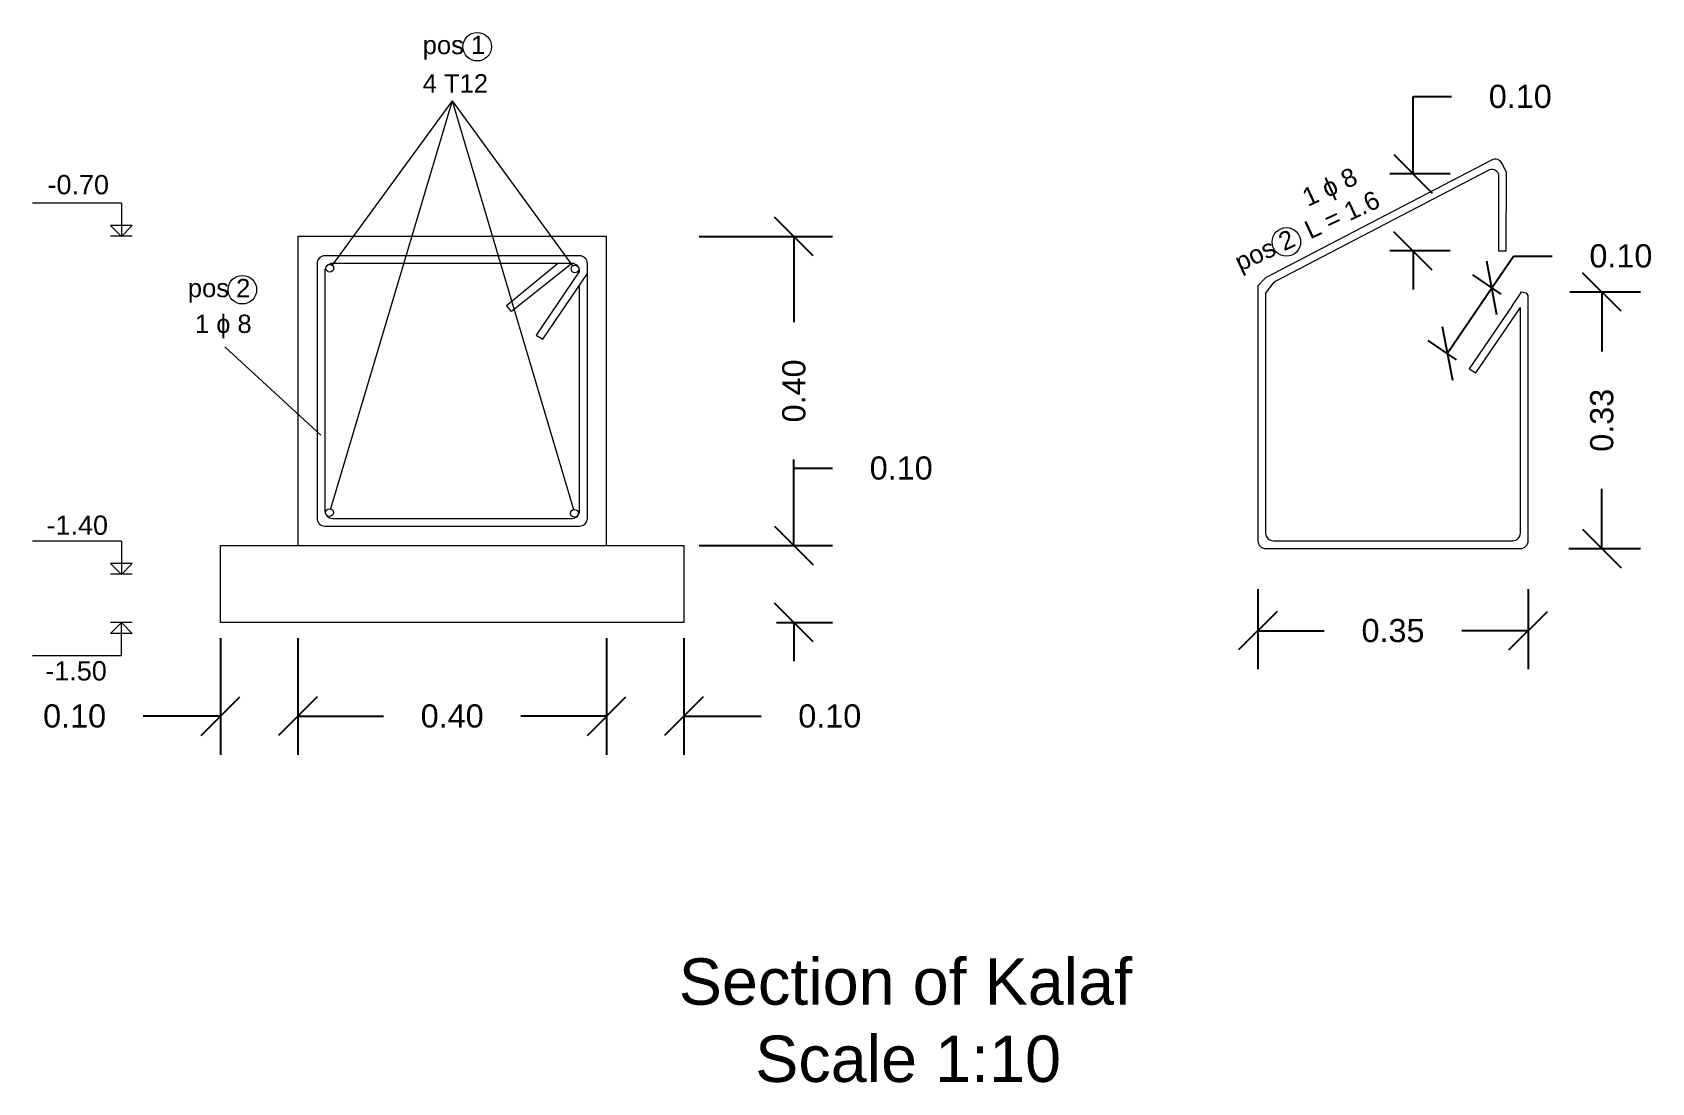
# Model space of a CAD drawing. Header units: inches. Extents: x 13.9 to 16, y 5.04 to 6.4.
import ezdxf

# ---------------------------------------------------------------- set-up
doc = ezdxf.new("R2010")
doc.units = ezdxf.units.IN
doc.header["$MEASUREMENT"] = 0
doc.layers.add('text', color=7, linetype='Continuous')
doc.styles.get("Standard").update_dxf_attribs({"font": 'arial.ttf'})
doc.dimstyles.get("Standard").update_dxf_attribs({"dimtxt": 0.03, "dimasz": 0.05, "dimexe": 0.18, "dimexo": 0.0625, "dimgap": 0.05, "dimtad": 0, "dimtoh": 1, "dimdec": 4, "dimzin": 0, "dimdsep": 46, "dimtxsty": 'Standard', "dimblk": 'OBLIQUE', "dimcen": 0.09, "dimadec": 0, "dimazin": 0, "dimtfac": 1, "dimtdec": 4, "dimtofl": 0, "dimtmove": 0, "dimatfit": 3, "dimldrblk": 'OBLIQUE', "dimfxl": 1, "dimtolj": 1, "dimtzin": 0, "dimarcsym": 0})

# ---------------------------------------------------------------- blocks, each defined once
blk = doc.blocks.new('_Oblique')
at = {"color": 0, "linetype": 'ByBlock', "lineweight": -2}
blk.add_line((-0.5, -0.5), (0.5, 0.5), dxfattribs=at)
blk = doc.blocks.new('*D23')
at = {"color": 0, "lineweight": -2, "transparency": 16777216}
for p, q in [((14.1421, 5.6135), (14.1421, 5.4625)), ((14.2421, 5.6135), (14.2421, 5.4625)), ((14.1421, 5.5125), (14.0421, 5.5125)), ((14.2421, 5.5125), (14.2921, 5.5125))]:
    blk.add_line(p, q, dxfattribs=at)
at = {"layer": 'Defpoints', "color": 0, "lineweight": 9, "transparency": 16777216}
for p in [(14.1421, 5.7335), (14.2421, 5.7335), (14.1421, 5.5125)]:
    blk.add_point(p, dxfattribs=at)
at = {"color": 0, "lineweight": -2, "transparency": 16777216, "xscale": 0.05, "yscale": 0.05, "zscale": 0.05}
blk.add_blockref('_Oblique', (14.1421, 5.5125), dxfattribs=at)
at = {"color": 0, "lineweight": -2, "transparency": 16777216, "xscale": 0.05, "yscale": 0.05, "zscale": 0.05, "rotation": 180}
blk.add_blockref('_Oblique', (14.2421, 5.5125), dxfattribs=at)
at = {"color": 0, "lineweight": 9, "transparency": 16777216, "insert": (13.9532, 5.5125), "char_height": 0.03, "attachment_point": 5}
blk.add_mtext('\\A1;0.10', dxfattribs=at)
blk = doc.blocks.new('*D24')
at = {"color": 0, "lineweight": -2, "transparency": 16777216}
for p, q in [((14.6421, 5.6135), (14.6421, 5.4625)), ((14.7421, 5.6135), (14.7421, 5.4625)), ((14.6421, 5.5125), (14.5921, 5.5125)), ((14.7421, 5.5125), (14.8421, 5.5125))]:
    blk.add_line(p, q, dxfattribs=at)
at = {"layer": 'Defpoints', "color": 0, "lineweight": 9, "transparency": 16777216}
for p in [(14.6421, 5.7335), (14.7421, 5.7335), (14.7421, 5.5125)]:
    blk.add_point(p, dxfattribs=at)
at = {"color": 0, "lineweight": -2, "transparency": 16777216, "xscale": 0.05, "yscale": 0.05, "zscale": 0.05}
blk.add_blockref('_Oblique', (14.6421, 5.5125), dxfattribs=at)
at = {"color": 0, "lineweight": -2, "transparency": 16777216, "xscale": 0.05, "yscale": 0.05, "zscale": 0.05, "rotation": 180}
blk.add_blockref('_Oblique', (14.7421, 5.5125), dxfattribs=at)
at = {"color": 0, "lineweight": 9, "transparency": 16777216, "insert": (14.931, 5.5125), "char_height": 0.03, "attachment_point": 5}
blk.add_mtext('\\A1;0.10', dxfattribs=at)
blk = doc.blocks.new('*D25')
at = {"color": 0, "lineweight": -2, "transparency": 16777216}
for p, q in [((14.2421, 5.5135), (14.2421, 5.4625)), ((14.2421, 5.5125), (14.3532, 5.5125)), ((14.6421, 5.5125), (14.531, 5.5125)), ((14.6421, 5.5135), (14.6421, 5.4625))]:
    blk.add_line(p, q, dxfattribs=at)
at = {"layer": 'Defpoints', "color": 0, "lineweight": 9, "transparency": 16777216}
for p in [(14.2421, 5.6335), (14.6421, 5.6335), (14.6421, 5.5125)]:
    blk.add_point(p, dxfattribs=at)
at = {"color": 0, "lineweight": -2, "transparency": 16777216, "xscale": 0.05, "yscale": 0.05, "zscale": 0.05, "rotation": 180}
blk.add_blockref('_Oblique', (14.2421, 5.5125), dxfattribs=at)
at = {"color": 0, "lineweight": -2, "transparency": 16777216, "xscale": 0.05, "yscale": 0.05, "zscale": 0.05}
blk.add_blockref('_Oblique', (14.6421, 5.5125), dxfattribs=at)
at = {"color": 0, "lineweight": 9, "transparency": 16777216, "insert": (14.4421, 5.5125), "char_height": 0.03, "attachment_point": 5}
blk.add_mtext('\\A1;0.40', dxfattribs=at)
blk = doc.blocks.new('*D26')
at = {"color": 0, "lineweight": -2, "transparency": 16777216}
for p, q in [((14.8846, 5.7335), (14.8846, 5.8335)), ((14.8846, 5.8335), (14.9346, 5.8335)), ((14.8621, 5.7335), (14.9346, 5.7335)), ((14.8621, 5.6335), (14.9346, 5.6335)), ((14.8846, 5.6335), (14.8846, 5.5835))]:
    blk.add_line(p, q, dxfattribs=at)
at = {"layer": 'Defpoints', "color": 0, "lineweight": 9, "transparency": 16777216}
for p in [(14.7421, 5.7335), (14.8846, 5.7335), (14.7421, 5.6335)]:
    blk.add_point(p, dxfattribs=at)
at = {"color": 0, "lineweight": -2, "transparency": 16777216, "xscale": 0.05, "yscale": 0.05, "zscale": 0.05}
for p, rotation in [((14.8846, 5.7335), 270), ((14.8846, 5.6335), 90)]:
    blk.add_blockref('_Oblique', p, dxfattribs=dict(at, rotation=rotation))
at = {"color": 0, "lineweight": 9, "transparency": 16777216, "insert": (15.0235, 5.8335), "char_height": 0.03, "attachment_point": 5}
blk.add_mtext('\\A1;0.10', dxfattribs=at)
blk = doc.blocks.new('*D27')
at = {"color": 0, "lineweight": -2, "transparency": 16777216}
for p, q in [((14.7621, 6.1335), (14.9346, 6.1335)), ((14.8846, 6.1335), (14.8846, 6.0224)), ((14.8846, 5.7335), (14.8846, 5.8446)), ((14.7621, 5.7335), (14.9346, 5.7335))]:
    blk.add_line(p, q, dxfattribs=at)
at = {"layer": 'Defpoints', "color": 0, "lineweight": 9, "transparency": 16777216}
for p in [(14.6421, 6.1335), (14.6421, 5.7335), (14.8846, 5.7335)]:
    blk.add_point(p, dxfattribs=at)
at = {"color": 0, "lineweight": -2, "transparency": 16777216, "xscale": 0.05, "yscale": 0.05, "zscale": 0.05}
for p, rotation in [((14.8846, 6.1335), 90), ((14.8846, 5.7335), 270)]:
    blk.add_blockref('_Oblique', p, dxfattribs=dict(at, rotation=rotation))
at = {"color": 0, "lineweight": 9, "transparency": 16777216, "insert": (14.8846, 5.9335), "char_height": 0.03, "attachment_point": 5, "rotation": 90}
blk.add_mtext('\\A1;0.40', dxfattribs=at)
blk = doc.blocks.new('*D29')
at = {"color": 0, "lineweight": -2, "transparency": 16777216}
for p, q in [((15.4853, 5.677), (15.4853, 5.5731)), ((15.8353, 5.677), (15.8353, 5.5731)), ((15.4853, 5.6231), (15.5712, 5.6231)), ((15.8353, 5.6231), (15.7493, 5.6231))]:
    blk.add_line(p, q, dxfattribs=at)
at = {"layer": 'Defpoints', "color": 0, "lineweight": 9, "transparency": 16777216}
for p in [(15.4853, 5.7395), (15.8353, 5.7395), (15.4853, 5.6231)]:
    blk.add_point(p, dxfattribs=at)
at = {"color": 0, "lineweight": -2, "transparency": 16777216, "xscale": 0.05, "yscale": 0.05, "zscale": 0.05, "rotation": 180}
blk.add_blockref('_Oblique', (15.4853, 5.6231), dxfattribs=at)
at = {"color": 0, "lineweight": -2, "transparency": 16777216, "xscale": 0.05, "yscale": 0.05, "zscale": 0.05}
blk.add_blockref('_Oblique', (15.8353, 5.6231), dxfattribs=at)
at = {"color": 0, "lineweight": 9, "transparency": 16777216, "insert": (15.6603, 5.6231), "char_height": 0.03, "attachment_point": 5}
blk.add_mtext('\\A1;0.35', dxfattribs=at)
blk = doc.blocks.new('*D30')
at = {"color": 0, "lineweight": -2, "transparency": 16777216}
for p, q in [((15.8892, 6.0616), (15.9807, 6.0616)), ((15.9307, 6.0616), (15.9307, 5.9845)), ((15.9307, 5.7295), (15.9307, 5.8066)), ((15.8878, 5.7295), (15.9807, 5.7295))]:
    blk.add_line(p, q, dxfattribs=at)
at = {"layer": 'Defpoints', "color": 0, "lineweight": 9, "transparency": 16777216}
for p in [(15.8267, 6.0616), (15.8253, 5.7295), (15.9307, 5.7295)]:
    blk.add_point(p, dxfattribs=at)
at = {"color": 0, "lineweight": -2, "transparency": 16777216, "xscale": 0.05, "yscale": 0.05, "zscale": 0.05}
for p, rotation in [((15.9307, 6.0616), 90), ((15.9307, 5.7295), 270)]:
    blk.add_blockref('_Oblique', p, dxfattribs=dict(at, rotation=rotation))
at = {"color": 0, "lineweight": 9, "transparency": 16777216, "insert": (15.9307, 5.8955), "char_height": 0.03, "attachment_point": 5, "rotation": 90}
blk.add_mtext('\\A1;0.33', dxfattribs=at)
blk = doc.blocks.new('*D31')
at = {"color": 0, "lineweight": -2, "transparency": 16777216}
for p, q in [((15.7883, 6.0668), (15.8165, 6.1082)), ((15.8165, 6.1082), (15.8665, 6.1082)), ((15.7306, 5.982), (15.7883, 6.0668))]:
    blk.add_line(p, q, dxfattribs=at)
at = {"color": 0, "transparency": 16777216}
for p, q in [((15.8005, 6.0586), (15.7635, 6.0837)), ((15.7427, 5.9738), (15.7058, 5.9989))]:
    blk.add_line(p, q, dxfattribs=at)
at = {"layer": 'Defpoints', "color": 0, "lineweight": 9, "transparency": 16777216}
for p in [(15.7883, 6.0668), (15.8253, 6.0417), (15.7675, 5.9569)]:
    blk.add_point(p, dxfattribs=at)
at = {"color": 0, "lineweight": -2, "transparency": 16777216, "xscale": 0.05, "yscale": 0.05, "zscale": 0.05}
for p, rotation in [((15.7883, 6.0668), 55.76198837204853), ((15.7306, 5.982), 235.7619883720485)]:
    blk.add_blockref('_Oblique', p, dxfattribs=dict(at, rotation=rotation))
at = {"color": 0, "lineweight": 9, "transparency": 16777216, "insert": (15.9554, 6.1082), "char_height": 0.03, "attachment_point": 5}
blk.add_mtext('\\A1;0.10', dxfattribs=at)
blk = doc.blocks.new('*D32')
at = {"color": 0, "lineweight": -2, "transparency": 16777216}
for p, q in [((15.6862, 6.2147), (15.6862, 6.3147)), ((15.6862, 6.3147), (15.7362, 6.3147)), ((15.7345, 6.2147), (15.6562, 6.2147)), ((15.7345, 6.1147), (15.6562, 6.1147)), ((15.6862, 6.1147), (15.6862, 6.0647))]:
    blk.add_line(p, q, dxfattribs=at)
at = {"layer": 'Defpoints', "color": 0, "lineweight": 9, "transparency": 16777216}
for p in [(15.6862, 6.2147), (15.797, 6.2147), (15.797, 6.1147)]:
    blk.add_point(p, dxfattribs=at)
at = {"color": 0, "lineweight": -2, "transparency": 16777216, "xscale": 0.05, "yscale": 0.05, "zscale": 0.05}
for p, rotation in [((15.6862, 6.2147), 270), ((15.6862, 6.1147), 90)]:
    blk.add_blockref('_Oblique', p, dxfattribs=dict(at, rotation=rotation))
at = {"color": 0, "lineweight": 9, "transparency": 16777216, "insert": (15.8251, 6.3147), "char_height": 0.03, "attachment_point": 5}
blk.add_mtext('\\A1;0.10', dxfattribs=at)

msp = doc.modelspace()

# ---------------------------------------------------------------- linework, layer by layer
at = {"color": 41, "lineweight": 9, "true_color": 0xf4ee51}
for p, q in [((14.4421, 6.3089), (14.2846, 5.7808)), ((14.4421, 6.3089), (14.2866, 6.0964)), ((14.4421, 6.3089), (14.599, 5.7798)), ((14.4421, 6.3089), (14.598, 6.0954)), ((14.2722, 5.8762), (14.1477, 5.9906))]:
    msp.add_line(p, q, dxfattribs=at)
at = {"lineweight": 9}
for p, q in [((15.797, 6.2147), (15.797, 6.1147)), ((15.807, 6.1147), (15.8073, 6.2166)), ((15.797, 6.1147), (15.807, 6.1147)), ((15.4853, 6.0695), (15.4951, 6.0801)), ((15.4953, 6.0595), (15.5066, 6.0745)), ((15.8232, 6.0564), (15.8267, 6.0616)), ((15.8267, 6.0616), (15.8329, 6.0604)), ((15.8329, 6.0604), (15.8353, 6.0564)), ((15.8153, 6.0448), (15.8213, 6.0536)), ((15.8213, 6.0536), (15.8232, 6.0564)), ((15.8232, 6.0564), (15.8232, 6.0564))]:
    msp.add_line(p, q, dxfattribs=at)
for points in [[(15.8073, 6.2166), (15.8013, 6.2282, 0.414214), (15.7878, 6.2325), (15.4951, 6.0801)], [(15.797, 6.2147), (15.797, 6.2147, 0.414214), (15.7835, 6.219), (15.5086, 6.0758, 0.058904), (15.5066, 6.0745, 0.058904)], [(14.6071, 6.0885), (14.6071, 6.0885, 0.414214), (14.5971, 6.0985), (14.2871, 6.0985, 0.414214), (14.2771, 6.0885), (14.2771, 5.7785, 0.414214), (14.2871, 5.7685), (14.5971, 5.7685, 0.414214), (14.6071, 5.7785), (14.6071, 6.0707)], [(15.4853, 6.0695, 0.414214), (15.4853, 6.0695), (15.4853, 5.7395, 0.414214), (15.4953, 5.7295)], [(15.4953, 6.0595, 0.346847), (15.4953, 6.0595), (15.4953, 5.7495, 0.414214), (15.5053, 5.7395), (15.8153, 5.7395, 0.414214), (15.8253, 5.7495), (15.8253, 6.0417)], [(15.4953, 5.7295), (15.8253, 5.7295, 0.414214), (15.8353, 5.7395), (15.8353, 6.0564)]]:
    msp.add_lwpolyline(points, format="xyb", dxfattribs=at)
for points in [[(14.2421, 5.7335), (14.6421, 5.7335), (14.6421, 6.1335), (14.2421, 6.1335)], [(14.1421, 5.7335), (14.7421, 5.7335), (14.7421, 5.6335), (14.1421, 5.6335)]]:
    msp.add_lwpolyline(points, close=True, dxfattribs=at)
msp.add_lwpolyline([(14.2771, 5.7585), (14.6071, 5.7585, 0.414214), (14.6171, 5.7685), (14.6171, 6.0985, 0.414214), (14.6071, 6.1085), (14.2771, 6.1085, 0.414214), (14.2671, 6.0985), (14.2671, 5.7685, 0.414214)], format="xyb", close=True, dxfattribs=at)
for points in [[(14.5971, 6.0985), (14.5188, 6.0363), (14.5124, 6.044), (14.5784, 6.0985)], [(14.6071, 6.0885), (14.5509, 6.0058), (14.5594, 6.0006), (14.6171, 6.0854)], [(15.8153, 6.0448), (15.759, 5.9621), (15.7675, 5.9569), (15.8253, 6.0417)]]:
    msp.add_lwpolyline(points, dxfattribs=at)
at = {"color": 152, "lineweight": 9, "true_color": 0x2776bb}
for centre in [(14.4745, 6.3792), (15.5222, 6.1264), (14.1704, 6.0646)]:
    msp.add_circle(centre, 0.0185, dxfattribs=at)
at = {"lineweight": 9}
for centre in [(14.2836, 6.0924), (14.601, 6.0913), (14.2832, 5.776), (14.6004, 5.775)]:
    msp.add_circle(centre, 0.005, dxfattribs=at)
at = {"layer": 'text', "color": 114, "lineweight": 9, "true_color": 0x139b48}
for p, q in [((14.0138, 6.1767), (13.8985, 6.1767)), ((14.0138, 6.1767), (14.0138, 6.1335)), ((14.0138, 6.1335), (13.9998, 6.1475)), ((14.0277, 6.1475), (13.9998, 6.1475)), ((14.0138, 6.1335), (14.0277, 6.1475)), ((14.0277, 6.1337), (13.9998, 6.1337)), ((14.0138, 5.7392), (13.8985, 5.7392)), ((14.0138, 5.7392), (14.0138, 5.696)), ((14.0138, 5.696), (13.9998, 5.71)), ((14.0277, 5.71), (13.9998, 5.71)), ((14.0138, 5.696), (14.0277, 5.71)), ((14.0277, 5.6962), (13.9998, 5.6962)), ((14.0277, 5.6337), (13.9998, 5.6337)), ((14.0138, 5.6335), (13.9998, 5.6196)), ((14.0277, 5.6196), (13.9998, 5.6196)), ((14.0138, 5.5904), (14.0138, 5.6335)), ((14.0138, 5.6335), (14.0277, 5.6196)), ((14.0138, 5.5904), (13.8985, 5.5904))]:
    msp.add_line(p, q, dxfattribs=at)

# ---------------------------------------------------------------- texts
at = {"color": 152, "lineweight": 9, "true_color": 0x2776bb, "char_height": 0.0237, "attachment_point": 1}
for s, insert in [('pos 1', (14.4039, 6.3933)), ('pos 2', (14.0998, 6.0786))]:
    msp.add_mtext_dynamic_manual_height_columns(s, width=0.090523, gutter_width=1, heights=[0], dxfattribs=dict(at, insert=insert))
at = {"color": 41, "lineweight": 9, "true_color": 0xf4ee51, "char_height": 0.0237, "attachment_point": 1}
for s, insert in [('4 T12', (14.4039, 6.3436)), ('1 ɸ 8', (14.109, 6.0323))]:
    msp.add_mtext_dynamic_manual_height_columns(s, width=0.090523, gutter_width=1, heights=[0], dxfattribs=dict(at, insert=insert))
at = {"color": 114, "lineweight": 9, "true_color": 0x139b48, "char_height": 0.025, "attachment_point": 1}
for s, insert in [('-0.70', (13.9181, 6.2131)), ('-1.40', (13.9168, 5.7722)), ('-1.50', (13.9153, 5.5836))]:
    msp.add_mtext_dynamic_manual_height_columns(s, width=0.133799, gutter_width=1, heights=[0], dxfattribs=dict(at, insert=insert))
at = {"color": 41, "lineweight": 9, "true_color": 0xf4ee51, "insert": (15.5252, 6.1863), "char_height": 0.0237, "attachment_point": 1, "rotation": 24.8649}
msp.add_mtext_dynamic_manual_height_columns('\\pi0.0163;1 ɸ 8\\P\\pi0.00137;L = 1.6', width=0.10096, gutter_width=1, heights=[0], dxfattribs=at)
at = {"color": 152, "lineweight": 9, "true_color": 0x2776bb, "insert": (15.4524, 6.1094), "char_height": 0.0237, "attachment_point": 1, "rotation": 24.8649}
msp.add_mtext_dynamic_manual_height_columns('pos 2', width=0.090523, gutter_width=1, heights=[0], dxfattribs=at)
at = {"lineweight": 9, "insert": (14.704, 5.1988), "char_height": 0.06, "attachment_point": 1}
msp.add_mtext_dynamic_manual_height_columns('\\pi0.03147;Section of Kalaf\\P\\pi0.13043;Scale 1:10', width=0.649184, gutter_width=1, heights=[0], dxfattribs=at)

# ---------------------------------------------------------------- dimensions: what is measured, and where the dimension line sits
at = {"color": 41, "lineweight": 9, "true_color": 0xf4ee51}
for base, p1, p2, override, picture, middle in [((15.6862, 6.2147), (15.797, 6.1147), (15.797, 6.2147), {"dimexe": 0.03, "dimdec": 2}, '*D32', (15.8251, 6.3147)), ((14.8846, 5.7335), (14.6421, 6.1335), (14.6421, 5.7335), {"dimexe": 0.05, "dimexo": 0.12, "dimdec": 2}, '*D27', (14.8846, 5.9335)), ((15.9307, 5.7295), (15.8267, 6.0616), (15.8253, 5.7295), {"dimexe": 0.05, "dimdec": 2}, '*D30', (15.9307, 5.8955)), ((14.8846, 5.7335), (14.7421, 5.6335), (14.7421, 5.7335), {"dimexe": 0.05, "dimexo": 0.12, "dimdec": 2}, '*D26', (15.0235, 5.8335))]:
    dim = msp.add_linear_dim(base=base, p1=p1, p2=p2, angle=90, dimstyle='Standard', override=override, dxfattribs=at)
    dim.commit()
    dim.dimension.update_dxf_attribs({"geometry": picture, "text_midpoint": middle})
dim = msp.add_aligned_dim(p1=(15.7675, 5.9569), p2=(15.8253, 6.0417), distance=0.0447, dimstyle='Standard', override={"dimexe": 0.03, "dimexo": 0.03, "dimdec": 2, "dimlwe": 65535}, dxfattribs=at)
dim.commit()
dim.dimension.update_dxf_attribs({"geometry": '*D31', "text_midpoint": (15.9554, 6.1082)})
for base, p1, p2, override, picture, middle in [((14.1421, 5.5125), (14.2421, 5.7335), (14.1421, 5.7335), {"dimexe": 0.05, "dimexo": 0.12, "dimdec": 2}, '*D23', (13.9532, 5.5125)), ((14.7421, 5.5125), (14.6421, 5.7335), (14.7421, 5.7335), {"dimexe": 0.05, "dimexo": 0.12, "dimdec": 2}, '*D24', (14.931, 5.5125)), ((15.4853, 5.6231), (15.8353, 5.7395), (15.4853, 5.7395), {"dimexe": 0.05, "dimdec": 2}, '*D29', (15.6603, 5.6231)), ((14.6421, 5.5125), (14.2421, 5.6335), (14.6421, 5.6335), {"dimexe": 0.05, "dimexo": 0.12, "dimdec": 2}, '*D25', (14.4421, 5.5125))]:
    dim = msp.add_linear_dim(base=base, p1=p1, p2=p2, dimstyle='Standard', override=override, dxfattribs=at)
    dim.commit()
    dim.dimension.update_dxf_attribs({"geometry": picture, "text_midpoint": middle})

doc.saveas('drawing.dxf')
